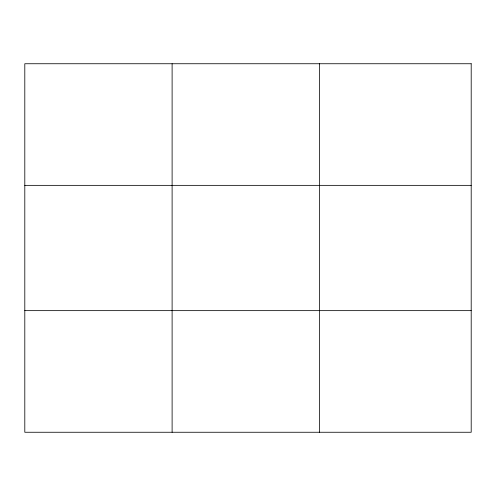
<?xml version="1.0" encoding="UTF-8"?>
<svg xmlns="http://www.w3.org/2000/svg" width="496" height="496" viewBox="0 0 496 496"><rect width="100%" height="100%" fill="white"/><g stroke="black" fill="none" stroke-linecap="round" stroke-linejoin="round"><path stroke-width="0.74" d="M172.112 432.258L172.112 63.742M319.424 432.258L319.424 63.742M24.8 185.355L471.2 185.355M24.8 310.645L471.2 310.645M471.2 63.742L471.2 432.258L24.8 432.258L24.8 63.742L471.2 63.742"/></g></svg>
